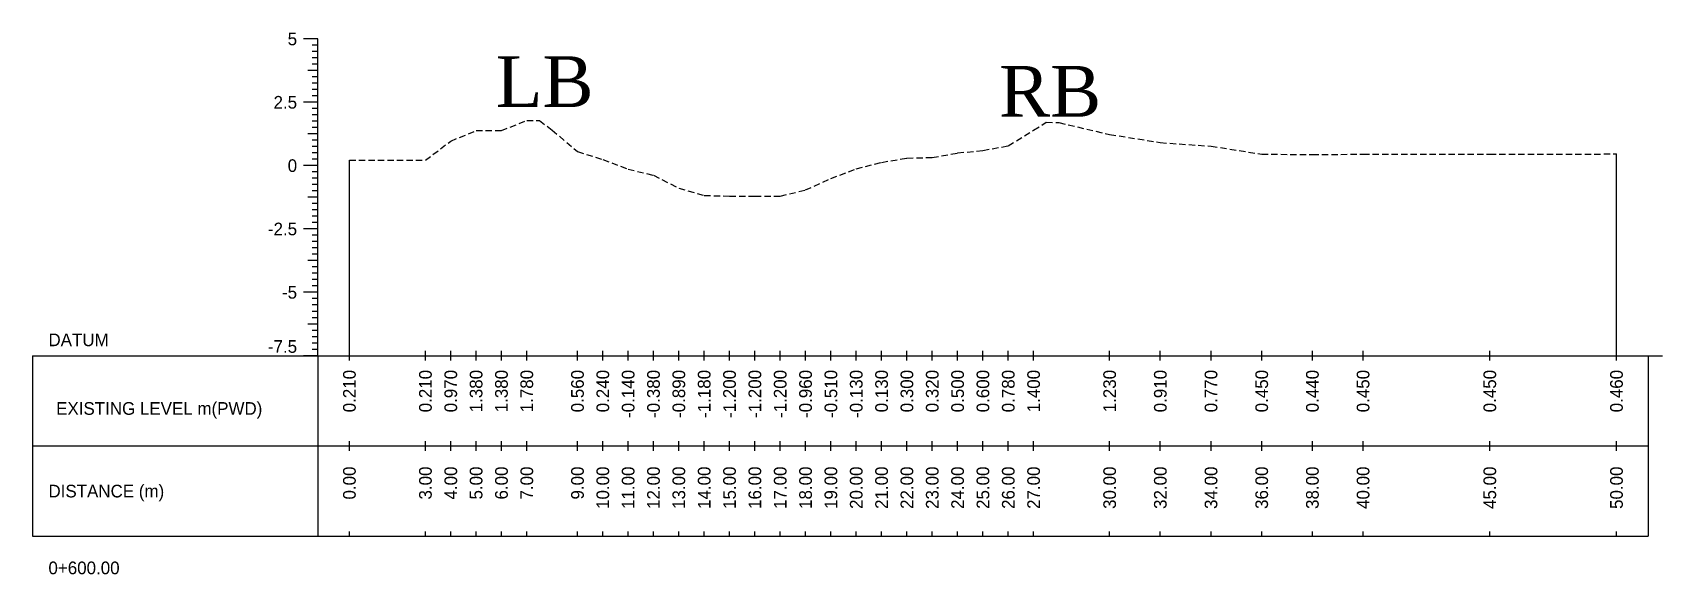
# Model space of a CAD drawing. Header units: inches. Extents: x 2552 to 3818, y -1499 to -1059.
# Drawn here: x 2886.4 to 2950.7, y -1489.3 to -1467.9 of the extents above; entities that cross this region are included whole.
import ezdxf
from ezdxf.enums import TextEntityAlignment as Align

# ---------------------------------------------------------------- set-up
doc = ezdxf.new("R2010")
doc.units = ezdxf.units.IN
doc.header["$MEASUREMENT"] = 0
doc.linetypes.add('HIDDEN', pattern=[0.375, 0.25, -0.125])
doc.layers.add('CS_Drawing', color=7, linetype='Continuous')
doc.layers.add('GL', color=3, linetype='HIDDEN')
doc.styles.add('romans', font='romans.shx')

msp = doc.modelspace()

# ---------------------------------------------------------------- linework, layer by layer
at = {"layer": 'CS_Drawing'}
for p, q in [((2897.626, -1468.175), (2897.063, -1468.175)), ((2897.626, -1468.175), (2897.232, -1468.175)), ((2897.626, -1468.175), (2897.401, -1468.175)), ((2897.626, -1480.675), (2897.626, -1468.175)), ((2897.626, -1468.425), (2897.401, -1468.425)), ((2897.626, -1468.675), (2897.401, -1468.675)), ((2897.626, -1469.425), (2897.232, -1469.425)), ((2897.626, -1468.925), (2897.401, -1468.925)), ((2897.626, -1469.175), (2897.401, -1469.175)), ((2897.626, -1469.425), (2897.401, -1469.425)), ((2897.626, -1469.675), (2897.401, -1469.675)), ((2897.626, -1469.925), (2897.401, -1469.925)), ((2897.626, -1470.175), (2897.401, -1470.175)), ((2897.626, -1470.675), (2897.063, -1470.675)), ((2897.626, -1470.675), (2897.232, -1470.675)), ((2897.626, -1470.425), (2897.401, -1470.425)), ((2897.626, -1470.675), (2897.401, -1470.675)), ((2897.626, -1470.925), (2897.401, -1470.925)), ((2897.626, -1471.175), (2897.401, -1471.175)), ((2897.626, -1471.425), (2897.401, -1471.425)), ((2897.626, -1471.925), (2897.232, -1471.925)), ((2897.626, -1471.675), (2897.401, -1471.675)), ((2897.626, -1471.925), (2897.401, -1471.925)), ((2897.626, -1472.175), (2897.401, -1472.175)), ((2897.626, -1472.425), (2897.401, -1472.425)), ((2897.626, -1472.675), (2897.401, -1472.675)), ((2948.876, -1480.675), (2948.876, -1472.715)), ((2897.626, -1473.175), (2897.063, -1473.175)), ((2897.626, -1473.175), (2897.232, -1473.175)), ((2897.626, -1472.925), (2897.401, -1472.925)), ((2897.626, -1473.175), (2897.401, -1473.175)), ((2898.876, -1480.675), (2898.876, -1472.965)), ((2897.626, -1473.425), (2897.401, -1473.425)), ((2897.626, -1473.675), (2897.401, -1473.675)), ((2897.626, -1473.925), (2897.401, -1473.925)), ((2897.626, -1474.425), (2897.232, -1474.425)), ((2897.626, -1474.175), (2897.401, -1474.175)), ((2897.626, -1474.425), (2897.401, -1474.425)), ((2897.626, -1474.675), (2897.401, -1474.675)), ((2897.626, -1474.925), (2897.401, -1474.925)), ((2897.626, -1475.175), (2897.401, -1475.175)), ((2897.626, -1475.675), (2897.063, -1475.675)), ((2897.626, -1475.675), (2897.232, -1475.675)), ((2897.626, -1475.425), (2897.401, -1475.425)), ((2897.626, -1475.675), (2897.401, -1475.675)), ((2897.626, -1475.925), (2897.401, -1475.925)), ((2897.626, -1476.175), (2897.401, -1476.175)), ((2897.626, -1476.425), (2897.401, -1476.425)), ((2897.626, -1476.925), (2897.232, -1476.925)), ((2897.626, -1476.675), (2897.401, -1476.675)), ((2897.626, -1476.925), (2897.401, -1476.925)), ((2897.626, -1477.175), (2897.401, -1477.175)), ((2897.626, -1477.425), (2897.401, -1477.425)), ((2897.626, -1477.675), (2897.401, -1477.675)), ((2897.626, -1478.175), (2897.063, -1478.175)), ((2897.626, -1478.175), (2897.232, -1478.175)), ((2897.626, -1477.925), (2897.401, -1477.925)), ((2897.626, -1478.175), (2897.401, -1478.175)), ((2897.626, -1478.425), (2897.401, -1478.425)), ((2897.626, -1478.675), (2897.401, -1478.675)), ((2897.626, -1478.925), (2897.401, -1478.925)), ((2897.626, -1479.175), (2897.401, -1479.175)), ((2897.626, -1479.425), (2897.232, -1479.425)), ((2897.626, -1479.425), (2897.401, -1479.425)), ((2897.626, -1479.675), (2897.401, -1479.675)), ((2897.626, -1479.925), (2897.401, -1479.925)), ((2897.626, -1480.175), (2897.401, -1480.175)), ((2897.626, -1480.425), (2897.401, -1480.425)), ((2886.376, -1480.675), (2897.626, -1480.675)), ((2886.376, -1480.675), (2886.376, -1487.8)), ((2897.626, -1480.675), (2897.063, -1480.675)), ((2897.626, -1480.675), (2897.232, -1480.675)), ((2897.626, -1480.675), (2897.401, -1480.675)), ((2897.626, -1480.675), (2950.126, -1480.675)), ((2897.626, -1480.675), (2897.626, -1487.8)), ((2898.876, -1480.862), (2898.876, -1480.487)), ((2901.876, -1480.862), (2901.876, -1480.487)), ((2902.876, -1480.862), (2902.876, -1480.487)), ((2903.876, -1480.862), (2903.876, -1480.487)), ((2904.876, -1480.862), (2904.876, -1480.487)), ((2905.876, -1480.862), (2905.876, -1480.487)), ((2907.876, -1480.862), (2907.876, -1480.487)), ((2908.876, -1480.862), (2908.876, -1480.487)), ((2909.876, -1480.862), (2909.876, -1480.487)), ((2910.876, -1480.862), (2910.876, -1480.487)), ((2911.876, -1480.862), (2911.876, -1480.487)), ((2912.876, -1480.862), (2912.876, -1480.487)), ((2913.876, -1480.862), (2913.876, -1480.487)), ((2914.876, -1480.862), (2914.876, -1480.487)), ((2915.876, -1480.862), (2915.876, -1480.487)), ((2916.876, -1480.862), (2916.876, -1480.487)), ((2917.876, -1480.862), (2917.876, -1480.487)), ((2918.876, -1480.862), (2918.876, -1480.487)), ((2919.876, -1480.862), (2919.876, -1480.487)), ((2920.876, -1480.862), (2920.876, -1480.487)), ((2921.876, -1480.862), (2921.876, -1480.487)), ((2922.876, -1480.862), (2922.876, -1480.487)), ((2923.876, -1480.862), (2923.876, -1480.487)), ((2924.876, -1480.862), (2924.876, -1480.487)), ((2925.876, -1480.862), (2925.876, -1480.487)), ((2928.876, -1480.862), (2928.876, -1480.487)), ((2930.876, -1480.862), (2930.876, -1480.487)), ((2932.876, -1480.862), (2932.876, -1480.487)), ((2934.876, -1480.862), (2934.876, -1480.487)), ((2936.876, -1480.862), (2936.876, -1480.487)), ((2938.876, -1480.862), (2938.876, -1480.487)), ((2943.876, -1480.862), (2943.876, -1480.487)), ((2948.876, -1480.862), (2948.876, -1480.487)), ((2950.126, -1480.675), (2950.688, -1480.675)), ((2950.126, -1480.675), (2950.519, -1480.675)), ((2950.126, -1480.675), (2950.351, -1480.675)), ((2950.126, -1480.675), (2950.126, -1487.8)), ((2886.376, -1484.237), (2897.626, -1484.237)), ((2897.626, -1484.237), (2950.126, -1484.237)), ((2897.626, -1484.237), (2950.126, -1484.237)), ((2898.876, -1484.425), (2898.876, -1484.05)), ((2901.876, -1484.425), (2901.876, -1484.05)), ((2902.876, -1484.425), (2902.876, -1484.05)), ((2903.876, -1484.425), (2903.876, -1484.05)), ((2904.876, -1484.425), (2904.876, -1484.05)), ((2905.876, -1484.425), (2905.876, -1484.05)), ((2907.876, -1484.425), (2907.876, -1484.05)), ((2908.876, -1484.425), (2908.876, -1484.05)), ((2909.876, -1484.425), (2909.876, -1484.05)), ((2910.876, -1484.425), (2910.876, -1484.05)), ((2911.876, -1484.425), (2911.876, -1484.05)), ((2912.876, -1484.425), (2912.876, -1484.05)), ((2913.876, -1484.425), (2913.876, -1484.05)), ((2914.876, -1484.425), (2914.876, -1484.05)), ((2915.876, -1484.425), (2915.876, -1484.05)), ((2916.876, -1484.425), (2916.876, -1484.05)), ((2917.876, -1484.425), (2917.876, -1484.05)), ((2918.876, -1484.425), (2918.876, -1484.05)), ((2919.876, -1484.425), (2919.876, -1484.05)), ((2920.876, -1484.425), (2920.876, -1484.05)), ((2921.876, -1484.425), (2921.876, -1484.05)), ((2922.876, -1484.425), (2922.876, -1484.05)), ((2923.876, -1484.425), (2923.876, -1484.05)), ((2924.876, -1484.425), (2924.876, -1484.05)), ((2925.876, -1484.425), (2925.876, -1484.05)), ((2928.876, -1484.425), (2928.876, -1484.05)), ((2930.876, -1484.425), (2930.876, -1484.05)), ((2932.876, -1484.425), (2932.876, -1484.05)), ((2934.876, -1484.425), (2934.876, -1484.05)), ((2936.876, -1484.425), (2936.876, -1484.05)), ((2938.876, -1484.425), (2938.876, -1484.05)), ((2943.876, -1484.425), (2943.876, -1484.05)), ((2948.876, -1484.425), (2948.876, -1484.05)), ((2886.376, -1487.8), (2897.626, -1487.8)), ((2897.626, -1487.8), (2950.126, -1487.8)), ((2898.876, -1487.8), (2898.876, -1487.612)), ((2901.876, -1487.8), (2901.876, -1487.612)), ((2902.876, -1487.8), (2902.876, -1487.612)), ((2903.876, -1487.8), (2903.876, -1487.612)), ((2904.876, -1487.8), (2904.876, -1487.612)), ((2905.876, -1487.8), (2905.876, -1487.612)), ((2907.876, -1487.8), (2907.876, -1487.612)), ((2908.876, -1487.8), (2908.876, -1487.612)), ((2909.876, -1487.8), (2909.876, -1487.612)), ((2910.876, -1487.8), (2910.876, -1487.612)), ((2911.876, -1487.8), (2911.876, -1487.612)), ((2912.876, -1487.8), (2912.876, -1487.612)), ((2913.876, -1487.8), (2913.876, -1487.612)), ((2914.876, -1487.8), (2914.876, -1487.612)), ((2915.876, -1487.8), (2915.876, -1487.612)), ((2916.876, -1487.8), (2916.876, -1487.612)), ((2917.876, -1487.8), (2917.876, -1487.612)), ((2918.876, -1487.8), (2918.876, -1487.612)), ((2919.876, -1487.8), (2919.876, -1487.612)), ((2920.876, -1487.8), (2920.876, -1487.612)), ((2921.876, -1487.8), (2921.876, -1487.612)), ((2922.876, -1487.8), (2922.876, -1487.612)), ((2923.876, -1487.8), (2923.876, -1487.612)), ((2924.876, -1487.8), (2924.876, -1487.612)), ((2925.876, -1487.8), (2925.876, -1487.612)), ((2928.876, -1487.8), (2928.876, -1487.612)), ((2930.876, -1487.8), (2930.876, -1487.612)), ((2932.876, -1487.8), (2932.876, -1487.612)), ((2934.876, -1487.8), (2934.876, -1487.612)), ((2936.876, -1487.8), (2936.876, -1487.612)), ((2938.876, -1487.8), (2938.876, -1487.612)), ((2943.876, -1487.8), (2943.876, -1487.612)), ((2948.876, -1487.8), (2948.876, -1487.612))]:
    msp.add_line(p, q, dxfattribs=at)
at = {"layer": 'GL'}
msp.add_lwpolyline([(2898.876, -1472.965), (2901.876, -1472.965), (2902.876, -1472.205), (2903.876, -1471.795), (2904.876, -1471.795), (2905.876, -1471.395), (2906.376, -1471.395), (2906.876, -1471.775), (2907.876, -1472.615), (2908.876, -1472.935), (2909.876, -1473.315), (2910.876, -1473.555), (2911.876, -1474.065), (2912.876, -1474.355), (2913.876, -1474.375), (2914.876, -1474.375), (2915.876, -1474.375), (2916.876, -1474.135), (2917.876, -1473.685), (2918.876, -1473.305), (2919.876, -1473.045), (2920.876, -1472.875), (2921.876, -1472.855), (2922.876, -1472.675), (2923.876, -1472.575), (2924.876, -1472.395), (2925.876, -1471.775), (2926.376, -1471.465), (2926.876, -1471.475), (2928.876, -1471.945), (2930.876, -1472.265), (2932.876, -1472.405), (2934.876, -1472.725), (2936.876, -1472.735), (2938.876, -1472.725), (2943.876, -1472.725), (2948.876, -1472.715)], dxfattribs=at)

# ---------------------------------------------------------------- texts
at = {"char_height": 2, "width": 204.37328, "attachment_point": 1, "style": 'romans'}
for s, insert in [('{\\fTimes New Roman|b0|i0|c0|p18;LB}', (2904.652, -1468.858)), ('{\\fTimes New Roman|b0|i0|c0|p18;RB}', (2924.514, -1469.24))]:
    msp.add_mtext(s, dxfattribs=dict(at, insert=insert))
at = {"layer": 'CS_Drawing'}
for s, p in [('5', (2896.813, -1468.175)), ('2.5', (2896.813, -1470.675)), ('0', (2896.813, -1473.175)), ('-2.5', (2896.813, -1475.675)), ('-5', (2896.813, -1478.175))]:
    msp.add_text(s, height=0.5, dxfattribs=at).set_placement(p, align=Align.MIDDLE_RIGHT)
for s, p in [('DATUM', (2887.001, -1480.05)), ('EXISTING LEVEL m(PWD)', (2887.305, -1482.758)), ('DISTANCE (m)', (2887.001, -1486.019)), ('0+600.00', (2887.001, -1489.05))]:
    msp.add_text(s, height=0.5, dxfattribs=at).set_placement(p, align=Align.MIDDLE_LEFT)
msp.add_text('-7.5', height=0.5, dxfattribs=at).set_placement((2896.813, -1480.562), align=Align.RIGHT)
for s, p in [('0.210', (2898.876, -1481.237)), ('0.210', (2901.876, -1481.237)), ('0.970', (2902.876, -1481.237)), ('1.380', (2903.876, -1481.237)), ('1.380', (2904.876, -1481.237)), ('1.780', (2905.876, -1481.237)), ('0.560', (2907.876, -1481.237)), ('0.240', (2908.876, -1481.237)), ('-0.140', (2909.876, -1481.237)), ('-0.380', (2910.876, -1481.237)), ('-0.890', (2911.876, -1481.237)), ('-1.180', (2912.876, -1481.237)), ('-1.200', (2913.876, -1481.237)), ('-1.200', (2914.876, -1481.237)), ('-1.200', (2915.876, -1481.237)), ('-0.960', (2916.876, -1481.237)), ('-0.510', (2917.876, -1481.237)), ('-0.130', (2918.876, -1481.237)), ('0.130', (2919.876, -1481.237)), ('0.300', (2920.876, -1481.237)), ('0.320', (2921.876, -1481.237)), ('0.500', (2922.876, -1481.237)), ('0.600', (2923.876, -1481.237)), ('0.780', (2924.876, -1481.237)), ('1.400', (2925.876, -1481.237)), ('1.230', (2928.876, -1481.237)), ('0.910', (2930.876, -1481.237)), ('0.770', (2932.876, -1481.237)), ('0.450', (2934.876, -1481.237)), ('0.440', (2936.876, -1481.237)), ('0.450', (2938.876, -1481.237)), ('0.450', (2943.876, -1481.237)), ('0.460', (2948.876, -1481.237)), ('0.00', (2898.876, -1485.05)), ('3.00', (2901.876, -1485.05)), ('4.00', (2902.876, -1485.05)), ('5.00', (2903.876, -1485.05)), ('6.00', (2904.876, -1485.05)), ('7.00', (2905.876, -1485.05)), ('9.00', (2907.876, -1485.05)), ('10.00', (2908.876, -1485.05)), ('11.00', (2909.876, -1485.05)), ('12.00', (2910.876, -1485.05)), ('13.00', (2911.876, -1485.05)), ('14.00', (2912.876, -1485.05)), ('15.00', (2913.876, -1485.05)), ('16.00', (2914.876, -1485.05)), ('17.00', (2915.876, -1485.05)), ('18.00', (2916.876, -1485.05)), ('19.00', (2917.876, -1485.05)), ('20.00', (2918.876, -1485.05)), ('21.00', (2919.876, -1485.05)), ('22.00', (2920.876, -1485.05)), ('23.00', (2921.876, -1485.05)), ('24.00', (2922.876, -1485.05)), ('25.00', (2923.876, -1485.05)), ('26.00', (2924.876, -1485.05)), ('27.00', (2925.876, -1485.05)), ('30.00', (2928.876, -1485.05)), ('32.00', (2930.876, -1485.05)), ('34.00', (2932.876, -1485.05)), ('36.00', (2934.876, -1485.05)), ('38.00', (2936.876, -1485.05)), ('40.00', (2938.876, -1485.05)), ('45.00', (2943.876, -1485.05)), ('50.00', (2948.876, -1485.05))]:
    msp.add_text(s, height=0.5, rotation=90, dxfattribs=at).set_placement(p, align=Align.MIDDLE_RIGHT)

doc.saveas('drawing.dxf')
